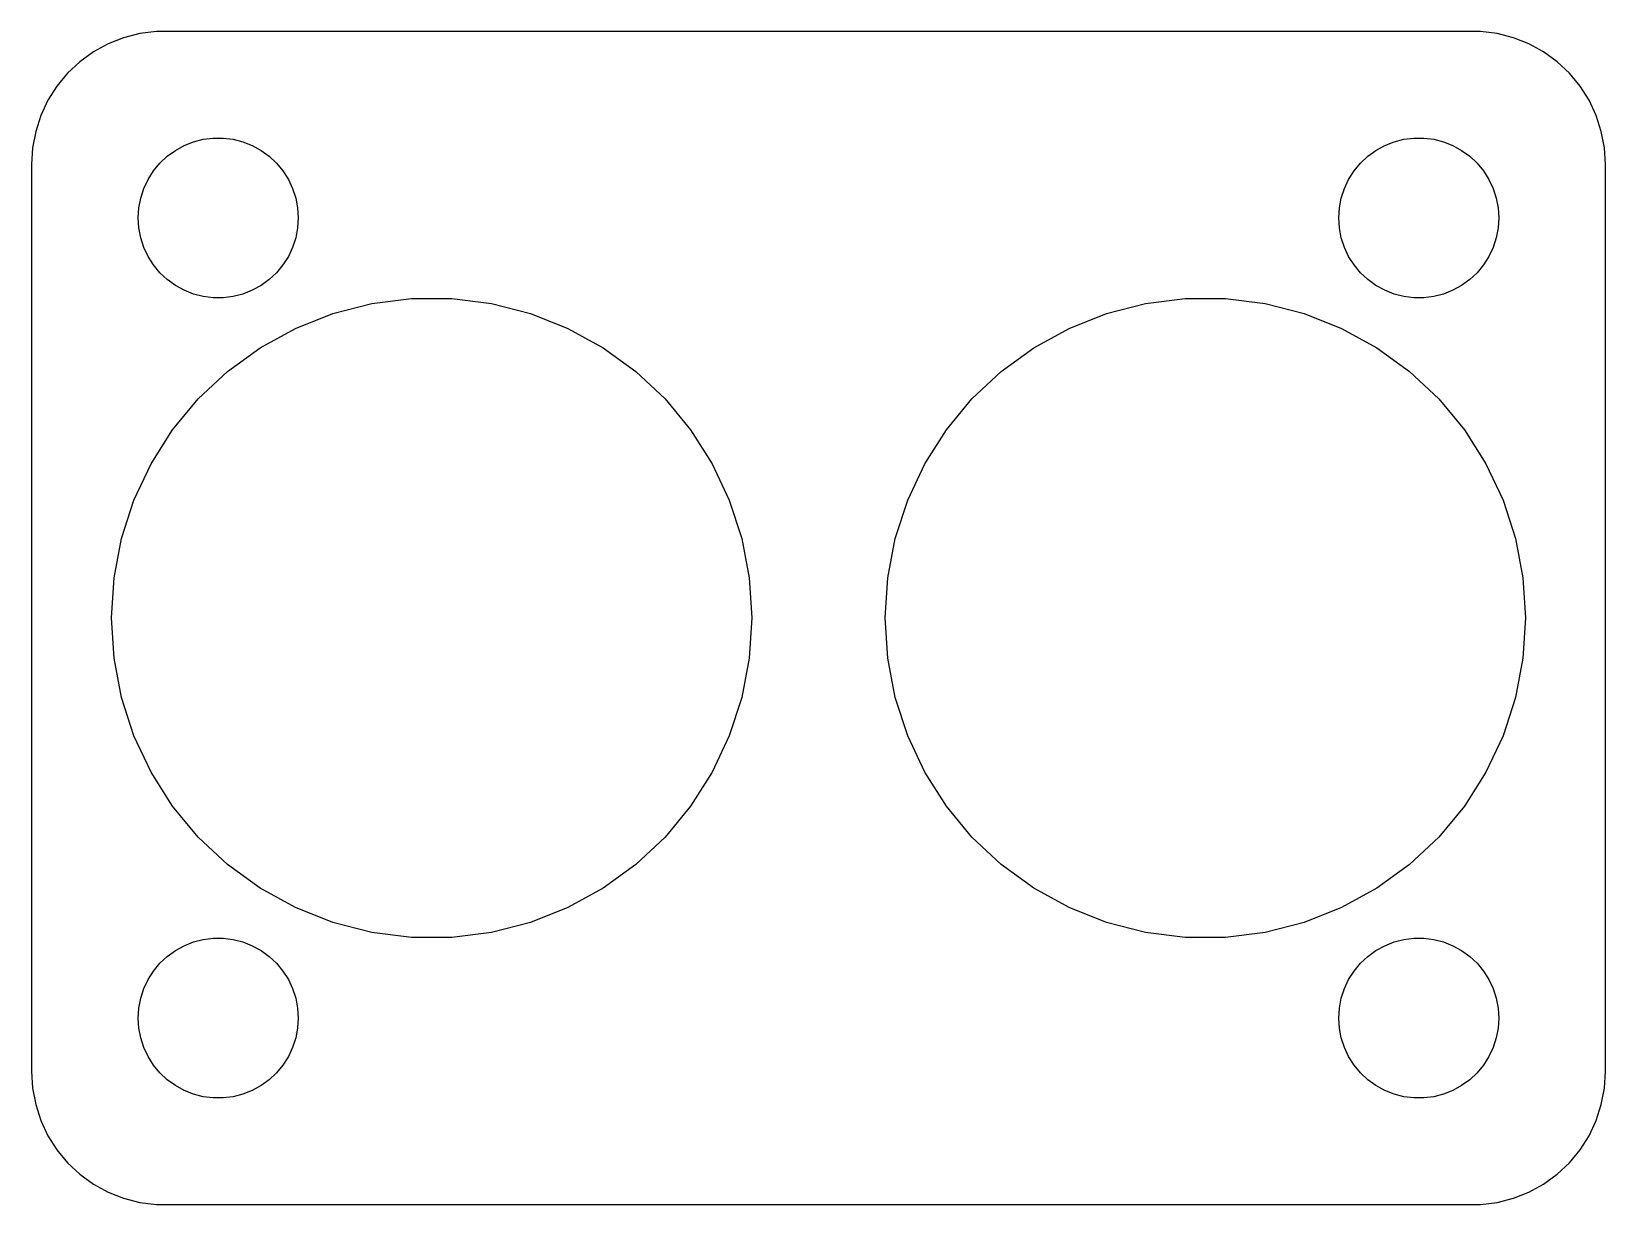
# Model space of a CAD drawing. Header units: metres. Extents: x -29.5 to 29.5, y 32 to 76.
import ezdxf

# ---------------------------------------------------------------- set-up
doc = ezdxf.new("R2010")
doc.units = ezdxf.units.M

msp = doc.modelspace()

# ---------------------------------------------------------------- linework, layer by layer
for p, q in [((-26.6289, 75.5241), (-27.1791, 75.2216)), ((-26.0451, 75.7553), (-26.6289, 75.5241)), ((-25.4369, 75.9114), (-26.0451, 75.7553)), ((-24.8139, 75.9901), (-25.4369, 75.9114)), ((24.8139, 75.9901), (-24.8139, 75.9901)), ((25.4369, 75.9114), (24.8139, 75.9901)), ((26.0451, 75.7553), (25.4369, 75.9114)), ((26.6289, 75.5241), (26.0451, 75.7553)), ((27.1791, 75.2216), (26.6289, 75.5241)), ((-27.1791, 75.2216), (-27.6871, 74.8526)), ((27.6871, 74.8526), (27.1791, 75.2216)), ((-28.1448, 74.4227), (-28.5451, 73.9389)), ((-27.6871, 74.8526), (-28.1448, 74.4227)), ((28.1448, 74.4227), (27.6871, 74.8526)), ((28.5451, 73.9389), (28.1448, 74.4227)), ((-28.5451, 73.9389), (-28.8815, 73.4088)), ((28.8815, 73.4088), (28.5451, 73.9389)), ((-28.8815, 73.4088), (-29.1489, 72.8406)), ((29.1489, 72.8406), (28.8815, 73.4088)), ((-29.1489, 72.8406), (-29.3429, 72.2434)), ((29.3429, 72.2434), (29.1489, 72.8406)), ((-29.3429, 72.2434), (-29.4606, 71.6267)), ((-23.0621, 71.9469), (-22.6884, 71.9941)), ((-22.6884, 71.9941), (-22.3116, 71.9941)), ((-22.3116, 71.9941), (-21.9379, 71.9469)), ((21.9379, 71.9469), (22.3116, 71.9941)), ((22.3116, 71.9941), (22.6884, 71.9941)), ((22.6884, 71.9941), (23.0621, 71.9469)), ((29.4606, 71.6267), (29.3429, 72.2434)), ((-29.4606, 71.6267), (-29.5, 71)), ((-24.4123, 71.3115), (-24.1075, 71.533)), ((-24.1075, 71.533), (-23.7773, 71.7145)), ((-23.7773, 71.7145), (-23.427, 71.8532)), ((-23.427, 71.8532), (-23.0621, 71.9469)), ((-21.9379, 71.9469), (-21.5729, 71.8532)), ((-21.5729, 71.8532), (-21.2227, 71.7145)), ((-21.2227, 71.7145), (-20.8925, 71.533)), ((-20.8925, 71.533), (-20.5877, 71.3115)), ((20.5877, 71.3115), (20.8925, 71.533)), ((20.8925, 71.533), (21.2227, 71.7145)), ((21.2227, 71.7145), (21.5729, 71.8532)), ((21.5729, 71.8532), (21.9379, 71.9469)), ((23.0621, 71.9469), (23.427, 71.8532)), ((23.427, 71.8532), (23.7773, 71.7145)), ((23.7773, 71.7145), (24.1075, 71.533)), ((24.1075, 71.533), (24.4123, 71.3115)), ((29.5, 71), (29.4606, 71.6267)), ((-29.5, 71), (-29.5, 37)), ((-24.927, 70.7634), (-24.6869, 71.0536)), ((-24.6869, 71.0536), (-24.4123, 71.3115)), ((-20.5877, 71.3115), (-20.3131, 71.0536)), ((-20.3131, 71.0536), (-20.0729, 70.7634)), ((20.0729, 70.7634), (20.3131, 71.0536)), ((20.3131, 71.0536), (20.5877, 71.3115)), ((24.4123, 71.3115), (24.6869, 71.0536)), ((24.6869, 71.0536), (24.927, 70.7634)), ((29.5, 37), (29.5, 71)), ((-25.2893, 70.1044), (-25.1289, 70.4453)), ((-25.1289, 70.4453), (-24.927, 70.7634)), ((-20.0729, 70.7634), (-19.8711, 70.4453)), ((-19.8711, 70.4453), (-19.7107, 70.1044)), ((19.7107, 70.1044), (19.8711, 70.4453)), ((19.8711, 70.4453), (20.0729, 70.7634)), ((24.927, 70.7634), (25.1289, 70.4453)), ((25.1289, 70.4453), (25.2893, 70.1044)), ((-25.4763, 69.376), (-25.4057, 69.7461)), ((-25.4057, 69.7461), (-25.2893, 70.1044)), ((-19.7107, 70.1044), (-19.5942, 69.7461)), ((-19.5942, 69.7461), (-19.5237, 69.376)), ((19.5237, 69.376), (19.5942, 69.7461)), ((19.5942, 69.7461), (19.7107, 70.1044)), ((25.2893, 70.1044), (25.4057, 69.7461)), ((25.4057, 69.7461), (25.4763, 69.376)), ((-25.5, 69), (-25.4763, 69.376)), ((-19.5237, 69.376), (-19.5, 69)), ((19.5, 69), (19.5237, 69.376)), ((25.4763, 69.376), (25.5, 69)), ((-25.4763, 68.624), (-25.5, 69)), ((-25.4057, 68.2539), (-25.4763, 68.624)), ((-19.5237, 68.624), (-19.5942, 68.2539)), ((-19.5, 69), (-19.5237, 68.624)), ((19.5237, 68.624), (19.5, 69)), ((19.5942, 68.2539), (19.5237, 68.624)), ((25.4763, 68.624), (25.4057, 68.2539)), ((25.5, 69), (25.4763, 68.624)), ((-25.2893, 67.8956), (-25.4057, 68.2539)), ((-25.1289, 67.5547), (-25.2893, 67.8956)), ((-19.7107, 67.8956), (-19.8711, 67.5547)), ((-19.5942, 68.2539), (-19.7107, 67.8956)), ((19.7107, 67.8956), (19.5942, 68.2539)), ((19.8711, 67.5547), (19.7107, 67.8956)), ((25.2893, 67.8956), (25.1289, 67.5547)), ((25.4057, 68.2539), (25.2893, 67.8956)), ((-24.927, 67.2366), (-25.1289, 67.5547)), ((-19.8711, 67.5547), (-20.0729, 67.2366)), ((20.0729, 67.2366), (19.8711, 67.5547)), ((25.1289, 67.5547), (24.927, 67.2366)), ((-24.6869, 66.9464), (-24.927, 67.2366)), ((-24.4123, 66.6884), (-24.6869, 66.9464)), ((-24.1075, 66.467), (-24.4123, 66.6884)), ((-20.5877, 66.6884), (-20.8925, 66.467)), ((-20.3131, 66.9464), (-20.5877, 66.6884)), ((-20.0729, 67.2366), (-20.3131, 66.9464)), ((20.3131, 66.9464), (20.0729, 67.2366)), ((20.5877, 66.6884), (20.3131, 66.9464)), ((20.8925, 66.467), (20.5877, 66.6884)), ((24.4123, 66.6884), (24.1075, 66.467)), ((24.6869, 66.9464), (24.4123, 66.6884)), ((24.927, 67.2366), (24.6869, 66.9464)), ((-23.7773, 66.2855), (-24.1075, 66.467)), ((-23.427, 66.1468), (-23.7773, 66.2855)), ((-23.0621, 66.0531), (-23.427, 66.1468)), ((-21.5729, 66.1468), (-21.9379, 66.0531)), ((-21.2227, 66.2855), (-21.5729, 66.1468)), ((-20.8925, 66.467), (-21.2227, 66.2855)), ((21.2227, 66.2855), (20.8925, 66.467)), ((21.5729, 66.1468), (21.2227, 66.2855)), ((21.9379, 66.0531), (21.5729, 66.1468)), ((23.427, 66.1468), (23.0621, 66.0531)), ((23.7773, 66.2855), (23.427, 66.1468)), ((24.1075, 66.467), (23.7773, 66.2855)), ((-22.6884, 66.0059), (-23.0621, 66.0531)), ((-22.3116, 66.0059), (-22.6884, 66.0059)), ((-21.9379, 66.0531), (-22.3116, 66.0059)), ((-18.2082, 65.4127), (-16.7486, 65.7874)), ((-16.7486, 65.7874), (-15.2535, 65.9763)), ((-15.2535, 65.9763), (-13.7465, 65.9763)), ((-13.7465, 65.9763), (-12.2514, 65.7874)), ((-12.2514, 65.7874), (-10.7918, 65.4127)), ((10.7918, 65.4127), (12.2514, 65.7874)), ((12.2514, 65.7874), (13.7465, 65.9763)), ((13.7465, 65.9763), (15.2535, 65.9763)), ((15.2535, 65.9763), (16.7486, 65.7874)), ((16.7486, 65.7874), (18.2082, 65.4127)), ((22.3116, 66.0059), (21.9379, 66.0531)), ((22.6884, 66.0059), (22.3116, 66.0059)), ((23.0621, 66.0531), (22.6884, 66.0059)), ((-19.6093, 64.8579), (-18.2082, 65.4127)), ((-10.7918, 65.4127), (-9.39064, 64.8579)), ((9.39064, 64.8579), (10.7918, 65.4127)), ((18.2082, 65.4127), (19.6093, 64.8579)), ((-20.9299, 64.1319), (-19.6093, 64.8579)), ((-9.39064, 64.8579), (-8.07007, 64.1319)), ((8.07007, 64.1319), (9.39064, 64.8579)), ((19.6093, 64.8579), (20.9299, 64.1319)), ((-22.1491, 63.2462), (-20.9299, 64.1319)), ((-8.07007, 64.1319), (-6.85091, 63.2462)), ((6.85091, 63.2462), (8.07007, 64.1319)), ((20.9299, 64.1319), (22.1491, 63.2462)), ((-23.2476, 62.2146), (-22.1491, 63.2462)), ((-6.85091, 63.2462), (-5.75237, 62.2146)), ((5.75237, 62.2146), (6.85091, 63.2462)), ((22.1491, 63.2462), (23.2476, 62.2146)), ((-24.2082, 61.0534), (-23.2476, 62.2146)), ((-5.75237, 62.2146), (-4.79179, 61.0534)), ((4.79179, 61.0534), (5.75237, 62.2146)), ((23.2476, 62.2146), (24.2082, 61.0534)), ((-25.0157, 59.781), (-24.2082, 61.0534)), ((-4.79179, 61.0534), (-3.98431, 59.781)), ((3.98431, 59.781), (4.79179, 61.0534)), ((24.2082, 61.0534), (25.0157, 59.781)), ((-25.6573, 58.4175), (-25.0157, 59.781)), ((-3.98431, 59.781), (-3.34268, 58.4175)), ((3.34268, 58.4175), (3.98431, 59.781)), ((25.0157, 59.781), (25.6573, 58.4175)), ((-26.123, 56.9843), (-25.6573, 58.4175)), ((-3.34268, 58.4175), (-2.877, 56.9843)), ((2.877, 56.9843), (3.34268, 58.4175)), ((25.6573, 58.4175), (26.123, 56.9843)), ((-26.4054, 55.504), (-26.123, 56.9843)), ((-2.877, 56.9843), (-2.59462, 55.504)), ((2.59462, 55.504), (2.877, 56.9843)), ((26.123, 56.9843), (26.4054, 55.504)), ((-26.5, 54), (-26.4054, 55.504)), ((-2.59462, 55.504), (-2.5, 54)), ((2.5, 54), (2.59462, 55.504)), ((26.4054, 55.504), (26.5, 54)), ((-26.4054, 52.496), (-26.5, 54)), ((-2.5, 54), (-2.59462, 52.496)), ((2.59462, 52.496), (2.5, 54)), ((26.5, 54), (26.4054, 52.496)), ((-26.123, 51.0157), (-26.4054, 52.496)), ((-2.59462, 52.496), (-2.877, 51.0157)), ((2.877, 51.0157), (2.59462, 52.496)), ((26.4054, 52.496), (26.123, 51.0157)), ((-25.6573, 49.5825), (-26.123, 51.0157)), ((-2.877, 51.0157), (-3.34268, 49.5825)), ((3.34268, 49.5825), (2.877, 51.0157)), ((26.123, 51.0157), (25.6573, 49.5825)), ((-25.0157, 48.219), (-25.6573, 49.5825)), ((-3.34268, 49.5825), (-3.98431, 48.219)), ((3.98431, 48.219), (3.34268, 49.5825)), ((25.6573, 49.5825), (25.0157, 48.219)), ((-24.2082, 46.9466), (-25.0157, 48.219)), ((-3.98431, 48.219), (-4.79179, 46.9466)), ((4.79179, 46.9466), (3.98431, 48.219)), ((25.0157, 48.219), (24.2082, 46.9466)), ((-23.2476, 45.7854), (-24.2082, 46.9466)), ((-4.79179, 46.9466), (-5.75237, 45.7854)), ((5.75237, 45.7854), (4.79179, 46.9466)), ((24.2082, 46.9466), (23.2476, 45.7854)), ((-22.1491, 44.7538), (-23.2476, 45.7854)), ((-5.75237, 45.7854), (-6.85091, 44.7538)), ((6.85091, 44.7538), (5.75237, 45.7854)), ((23.2476, 45.7854), (22.1491, 44.7538)), ((-20.9299, 43.8681), (-22.1491, 44.7538)), ((-6.85091, 44.7538), (-8.07007, 43.8681)), ((8.07007, 43.8681), (6.85091, 44.7538)), ((22.1491, 44.7538), (20.9299, 43.8681)), ((-19.6093, 43.1421), (-20.9299, 43.8681)), ((-8.07007, 43.8681), (-9.39064, 43.1421)), ((9.39064, 43.1421), (8.07007, 43.8681)), ((20.9299, 43.8681), (19.6093, 43.1421)), ((-18.2082, 42.5873), (-19.6093, 43.1421)), ((-9.39064, 43.1421), (-10.7918, 42.5873)), ((10.7918, 42.5873), (9.39064, 43.1421)), ((19.6093, 43.1421), (18.2082, 42.5873)), ((-16.7486, 42.2126), (-18.2082, 42.5873)), ((-10.7918, 42.5873), (-12.2514, 42.2126)), ((12.2514, 42.2126), (10.7918, 42.5873)), ((18.2082, 42.5873), (16.7486, 42.2126)), ((-23.427, 41.8532), (-23.0621, 41.9469)), ((-23.0621, 41.9469), (-22.6884, 41.9941)), ((-22.6884, 41.9941), (-22.3116, 41.9941)), ((-22.3116, 41.9941), (-21.9379, 41.9469)), ((-21.9379, 41.9469), (-21.5729, 41.8532)), ((-15.2535, 42.0237), (-16.7486, 42.2126)), ((-13.7465, 42.0237), (-15.2535, 42.0237)), ((-12.2514, 42.2126), (-13.7465, 42.0237)), ((13.7465, 42.0237), (12.2514, 42.2126)), ((15.2535, 42.0237), (13.7465, 42.0237)), ((16.7486, 42.2126), (15.2535, 42.0237)), ((21.5729, 41.8532), (21.9379, 41.9469)), ((21.9379, 41.9469), (22.3116, 41.9941)), ((22.3116, 41.9941), (22.6884, 41.9941)), ((22.6884, 41.9941), (23.0621, 41.9469)), ((23.0621, 41.9469), (23.427, 41.8532)), ((-24.6869, 41.0536), (-24.4123, 41.3116)), ((-24.4123, 41.3116), (-24.1075, 41.533)), ((-24.1075, 41.533), (-23.7773, 41.7145)), ((-23.7773, 41.7145), (-23.427, 41.8532)), ((-21.5729, 41.8532), (-21.2227, 41.7145)), ((-21.2227, 41.7145), (-20.8925, 41.533)), ((-20.8925, 41.533), (-20.5877, 41.3116)), ((-20.5877, 41.3116), (-20.3131, 41.0536)), ((20.3131, 41.0536), (20.5877, 41.3116)), ((20.5877, 41.3116), (20.8925, 41.533)), ((20.8925, 41.533), (21.2227, 41.7145)), ((21.2227, 41.7145), (21.5729, 41.8532)), ((23.427, 41.8532), (23.7773, 41.7145)), ((23.7773, 41.7145), (24.1075, 41.533)), ((24.1075, 41.533), (24.4123, 41.3116)), ((24.4123, 41.3116), (24.6869, 41.0536)), ((-25.1289, 40.4453), (-24.927, 40.7634)), ((-24.927, 40.7634), (-24.6869, 41.0536)), ((-20.3131, 41.0536), (-20.0729, 40.7634)), ((-20.0729, 40.7634), (-19.8711, 40.4453)), ((19.8711, 40.4453), (20.0729, 40.7634)), ((20.0729, 40.7634), (20.3131, 41.0536)), ((24.6869, 41.0536), (24.927, 40.7634)), ((24.927, 40.7634), (25.1289, 40.4453)), ((-25.2893, 40.1044), (-25.1289, 40.4453)), ((-19.8711, 40.4453), (-19.7107, 40.1044)), ((19.7107, 40.1044), (19.8711, 40.4453)), ((25.1289, 40.4453), (25.2893, 40.1044)), ((-25.4763, 39.376), (-25.4057, 39.7461)), ((-25.4057, 39.7461), (-25.2893, 40.1044)), ((-19.7107, 40.1044), (-19.5942, 39.7461)), ((-19.5942, 39.7461), (-19.5237, 39.376)), ((19.5237, 39.376), (19.5942, 39.7461)), ((19.5942, 39.7461), (19.7107, 40.1044)), ((25.2893, 40.1044), (25.4057, 39.7461)), ((25.4057, 39.7461), (25.4763, 39.376)), ((-25.5, 39), (-25.4763, 39.376)), ((-25.4763, 38.624), (-25.5, 39)), ((-19.5237, 39.376), (-19.5, 39)), ((-19.5, 39), (-19.5237, 38.624)), ((19.5, 39), (19.5237, 39.376)), ((19.5237, 38.624), (19.5, 39)), ((25.4763, 39.376), (25.5, 39)), ((25.5, 39), (25.4763, 38.624)), ((-25.4057, 38.2539), (-25.4763, 38.624)), ((-19.5237, 38.624), (-19.5942, 38.2539)), ((19.5942, 38.2539), (19.5237, 38.624)), ((25.4763, 38.624), (25.4057, 38.2539)), ((-25.2893, 37.8956), (-25.4057, 38.2539)), ((-25.1289, 37.5547), (-25.2893, 37.8956)), ((-19.7107, 37.8956), (-19.8711, 37.5547)), ((-19.5942, 38.2539), (-19.7107, 37.8956)), ((19.7107, 37.8956), (19.5942, 38.2539)), ((19.8711, 37.5547), (19.7107, 37.8956)), ((25.2893, 37.8956), (25.1289, 37.5547)), ((25.4057, 38.2539), (25.2893, 37.8956)), ((-24.927, 37.2366), (-25.1289, 37.5547)), ((-24.6869, 36.9464), (-24.927, 37.2366)), ((-20.0729, 37.2366), (-20.3131, 36.9464)), ((-19.8711, 37.5547), (-20.0729, 37.2366)), ((20.0729, 37.2366), (19.8711, 37.5547)), ((20.3131, 36.9464), (20.0729, 37.2366)), ((24.927, 37.2366), (24.6869, 36.9464)), ((25.1289, 37.5547), (24.927, 37.2366)), ((-29.5, 37), (-29.4606, 36.3733)), ((-24.4123, 36.6885), (-24.6869, 36.9464)), ((-24.1075, 36.467), (-24.4123, 36.6885)), ((-20.5877, 36.6885), (-20.8925, 36.467)), ((-20.3131, 36.9464), (-20.5877, 36.6885)), ((20.5877, 36.6885), (20.3131, 36.9464)), ((20.8925, 36.467), (20.5877, 36.6885)), ((24.4123, 36.6885), (24.1075, 36.467)), ((24.6869, 36.9464), (24.4123, 36.6885)), ((29.4606, 36.3733), (29.5, 37)), ((-29.4606, 36.3733), (-29.3429, 35.7566)), ((-23.7773, 36.2855), (-24.1075, 36.467)), ((-23.427, 36.1468), (-23.7773, 36.2855)), ((-23.0621, 36.0531), (-23.427, 36.1468)), ((-22.6884, 36.0059), (-23.0621, 36.0531)), ((-22.3116, 36.0059), (-22.6884, 36.0059)), ((-21.9379, 36.0531), (-22.3116, 36.0059)), ((-21.5729, 36.1468), (-21.9379, 36.0531)), ((-21.2227, 36.2855), (-21.5729, 36.1468)), ((-20.8925, 36.467), (-21.2227, 36.2855)), ((21.2227, 36.2855), (20.8925, 36.467)), ((21.5729, 36.1468), (21.2227, 36.2855)), ((21.9379, 36.0531), (21.5729, 36.1468)), ((22.3116, 36.0059), (21.9379, 36.0531)), ((22.6884, 36.0059), (22.3116, 36.0059)), ((23.0621, 36.0531), (22.6884, 36.0059)), ((23.427, 36.1468), (23.0621, 36.0531)), ((23.7773, 36.2855), (23.427, 36.1468)), ((24.1075, 36.467), (23.7773, 36.2855)), ((29.3429, 35.7566), (29.4606, 36.3733)), ((-29.3429, 35.7566), (-29.1489, 35.1594)), ((29.1489, 35.1594), (29.3429, 35.7566)), ((-29.1489, 35.1594), (-28.8815, 34.5912)), ((28.8815, 34.5912), (29.1489, 35.1594)), ((-28.8815, 34.5912), (-28.5451, 34.0611)), ((28.5451, 34.0611), (28.8815, 34.5912)), ((-28.5451, 34.0611), (-28.1448, 33.5773)), ((28.1448, 33.5773), (28.5451, 34.0611)), ((-28.1448, 33.5773), (-27.6871, 33.1474)), ((-27.6871, 33.1474), (-27.1791, 32.7784)), ((27.1791, 32.7784), (27.6871, 33.1474)), ((27.6871, 33.1474), (28.1448, 33.5773)), ((-27.1791, 32.7784), (-26.6289, 32.4759)), ((-26.6289, 32.4759), (-26.0451, 32.2447)), ((26.0451, 32.2447), (26.6289, 32.4759)), ((26.6289, 32.4759), (27.1791, 32.7784)), ((-26.0451, 32.2447), (-25.4369, 32.0886)), ((-25.4369, 32.0886), (-24.8139, 32.0099)), ((-24.8139, 32.0099), (24.8139, 32.0099)), ((24.8139, 32.0099), (25.4369, 32.0886)), ((25.4369, 32.0886), (26.0451, 32.2447))]:
    msp.add_line(p, q)

doc.saveas('drawing.dxf')
